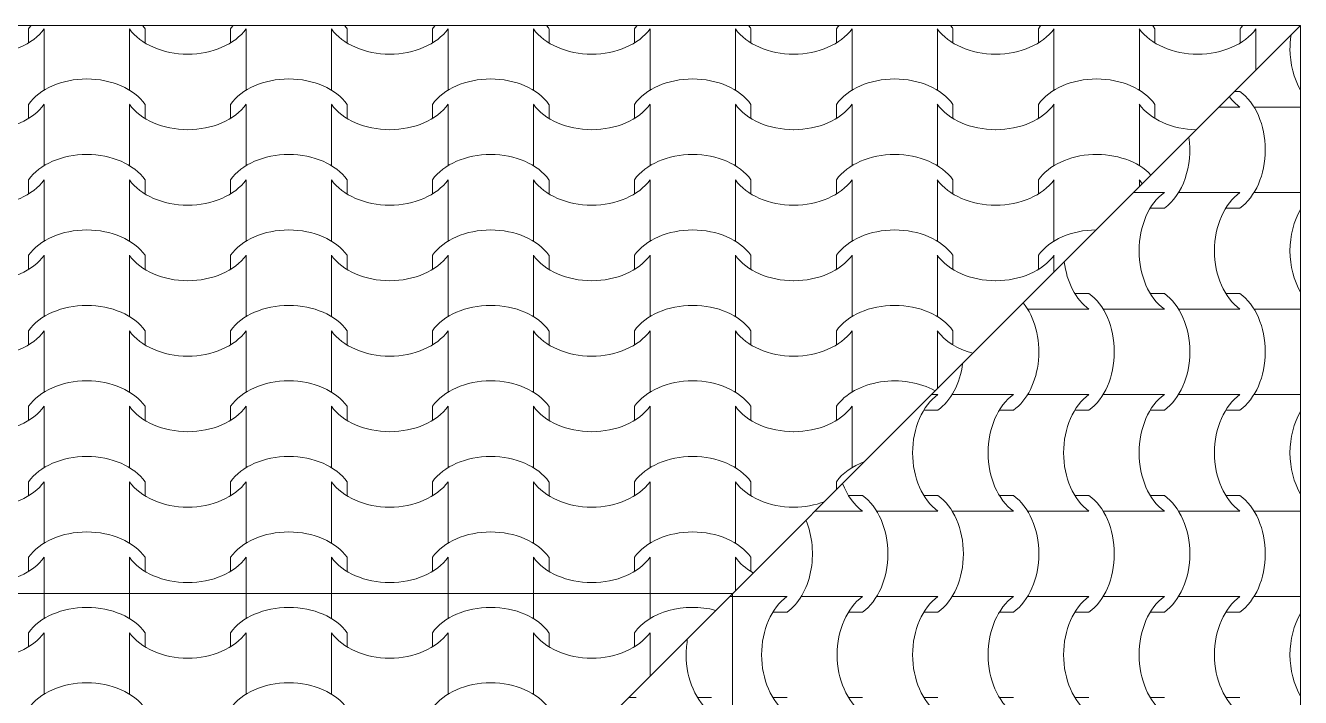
# Model space of a CAD drawing. Header units: millimetres. Extents: x -6000 to 12300, y -11438 to 14364.
# Drawn here: x 10504 to 12300, y 3092 to 4039 of the extents above; entities that cross this region are included whole.
import ezdxf

# ---------------------------------------------------------------- set-up
doc = ezdxf.new("R2010")
doc.units = ezdxf.units.MM
doc.header["$MEASUREMENT"] = 0
doc.layers.add('Shell - Roof', color=7, linetype='Continuous')
doc.layers.add('Structural - Bearing', color=7, linetype='Continuous')
doc.layers.add('Shell - Roof_Pen_No__92', color=7, linetype='Continuous', lineweight=13, true_color=0xbf8080)
doc.layers.add('Structural - Bearing_Pen_No__89', color=7, linetype='Continuous', lineweight=20, true_color=0x71cebe)

# ---------------------------------------------------------------- blocks, each defined once
blk = doc.blocks.new('Slab_1_5', base_point=(5100, -111.4))
at = {"layer": 'Structural - Bearing_Pen_No__89', "linetype": 'Continuous', "flags": 128}
blk.add_lwpolyline([(5100, -111.4), (5100, 3238.6), (11500, 3238.6), (11500, -3761.4), (2000, -3761.4), (2000, -111.4)], close=True, dxfattribs=at)
blk = doc.blocks.new('*X5')
at = {"layer": 'Shell - Roof_Pen_No__92', "linetype": 'Continuous'}
for p, q in [((12207.1, 3945.7), (12214.6, 3945.7)), ((12185.1, 3923.7), (12214.6, 3923.7)), ((12234.7, 3923.7), (12277.8, 3923.7)), ((12277.8, 3923.7), (12300, 3923.7)), ((12064.8, 3803.5), (12065.2, 3803.5)), ((12065.2, 3803.5), (12108.3, 3803.5)), ((12128.4, 3803.5), (12171.5, 3803.5)), ((12171.5, 3803.5), (12214.6, 3803.5)), ((12234.7, 3803.5), (12277.8, 3803.5)), ((12277.8, 3803.5), (12300, 3803.5)), ((12088.5, 3781.5), (12108.3, 3781.5)), ((12194.8, 3781.5), (12214.6, 3781.5)), ((11982.2, 3661.2), (12002, 3661.2)), ((12088.5, 3661.2), (12108.3, 3661.2)), ((12194.8, 3661.2), (12214.6, 3661.2)), ((11915.8, 3639.2), (11958.9, 3639.2)), ((11958.9, 3639.2), (12002, 3639.2)), ((12022.1, 3639.2), (12065.2, 3639.2)), ((12065.2, 3639.2), (12108.3, 3639.2)), ((12128.4, 3639.2), (12171.5, 3639.2)), ((12171.5, 3639.2), (12214.6, 3639.2)), ((12234.7, 3639.2), (12277.8, 3639.2)), ((12277.8, 3639.2), (12300, 3639.2)), ((11780.4, 3519), (11789.4, 3519)), ((11809.5, 3519), (11852.6, 3519)), ((11852.6, 3519), (11895.7, 3519)), ((11915.8, 3519), (11958.9, 3519)), ((11958.9, 3519), (12002, 3519)), ((12022.1, 3519), (12065.2, 3519)), ((12065.2, 3519), (12108.3, 3519)), ((12128.4, 3519), (12171.5, 3519)), ((12171.5, 3519), (12214.6, 3519)), ((12234.7, 3519), (12277.8, 3519)), ((12277.8, 3519), (12300, 3519)), ((11769.6, 3497), (11789.4, 3497)), ((11875.9, 3497), (11895.7, 3497)), ((11982.2, 3497), (12002, 3497)), ((12088.5, 3497), (12108.3, 3497)), ((12194.8, 3497), (12214.6, 3497)), ((11663.3, 3376.7), (11683.1, 3376.7)), ((11769.6, 3376.7), (11789.4, 3376.7)), ((11875.9, 3376.7), (11895.7, 3376.7)), ((11982.2, 3376.7), (12002, 3376.7)), ((12088.5, 3376.7), (12108.3, 3376.7)), ((12194.8, 3376.7), (12214.6, 3376.7)), ((11616.1, 3354.7), (11640, 3354.7)), ((11640, 3354.7), (11683.1, 3354.7)), ((11703.2, 3354.7), (11746.3, 3354.7)), ((11746.3, 3354.7), (11789.4, 3354.7)), ((11809.5, 3354.7), (11852.6, 3354.7)), ((11852.6, 3354.7), (11895.7, 3354.7)), ((11915.8, 3354.7), (11958.9, 3354.7)), ((11958.9, 3354.7), (12002, 3354.7)), ((12022.1, 3354.7), (12065.2, 3354.7)), ((12065.2, 3354.7), (12108.3, 3354.7)), ((12128.4, 3354.7), (12171.5, 3354.7)), ((12171.5, 3354.7), (12214.6, 3354.7)), ((12234.7, 3354.7), (12277.8, 3354.7)), ((12277.8, 3354.7), (12300, 3354.7)), ((11495.9, 3234.5), (11533.7, 3234.5)), ((11533.7, 3234.5), (11576.8, 3234.5)), ((11596.9, 3234.5), (11640, 3234.5)), ((11640, 3234.5), (11683.1, 3234.5)), ((11703.2, 3234.5), (11746.3, 3234.5)), ((11746.3, 3234.5), (11789.4, 3234.5)), ((11809.5, 3234.5), (11852.6, 3234.5)), ((11852.6, 3234.5), (11895.7, 3234.5)), ((11915.8, 3234.5), (11958.9, 3234.5)), ((11958.9, 3234.5), (12002, 3234.5)), ((12022.1, 3234.5), (12065.2, 3234.5)), ((12065.2, 3234.5), (12108.3, 3234.5)), ((12128.4, 3234.5), (12171.5, 3234.5)), ((12171.5, 3234.5), (12214.6, 3234.5)), ((12234.7, 3234.5), (12277.8, 3234.5)), ((12277.8, 3234.5), (12300, 3234.5)), ((11557, 3212.5), (11576.8, 3212.5)), ((11663.3, 3212.5), (11683.1, 3212.5)), ((11769.6, 3212.5), (11789.4, 3212.5)), ((11875.9, 3212.5), (11895.7, 3212.5)), ((11982.2, 3212.5), (12002, 3212.5)), ((12088.5, 3212.5), (12108.3, 3212.5)), ((12194.8, 3212.5), (12214.6, 3212.5)), ((11353.6, 3092.3), (11364.2, 3092.3)), ((11450.7, 3092.3), (11470.5, 3092.3)), ((11557, 3092.3), (11576.8, 3092.3)), ((11663.3, 3092.3), (11683.1, 3092.3)), ((11769.6, 3092.3), (11789.4, 3092.3)), ((11875.9, 3092.3), (11895.7, 3092.3)), ((11982.2, 3092.3), (12002, 3092.3)), ((12088.5, 3092.3), (12108.3, 3092.3)), ((12194.8, 3092.3), (12214.6, 3092.3))]:
    blk.add_line(p, q, dxfattribs=at)
for centre, major_axis, start_param, end_param in [((12350.6, 4005.5), (0, 92.5), 1.355228, 1.56782), ((12350.6, 4006.1), (0, 92.5), 1.573772, 2.257245), ((12244.3, 4006.1), (0, 92.5), 2.392631, 2.670554), ((12185.4, 3863.6), (0, 91.9), 3.607672, 5.817106), ((12079.1, 3863.6), (0, 91.9), 3.607672, 4.908188), ((12138, 3721.1), (0, 92.5), 0.471039, 1.56782), ((12244.3, 3721.1), (0, 92.5), 0.471039, 1.56782), ((12350.6, 3721.1), (0, 92.5), 0.884348, 1.56782), ((12138, 3721.6), (0, 92.5), 1.573772, 2.670554), ((12244.3, 3721.6), (0, 92.5), 1.573772, 2.670554), ((12350.6, 3721.6), (0, 92.5), 1.573772, 2.257245), ((12031.7, 3721.6), (0, 92.5), 1.742061, 2.670554), ((11866.5, 3579.1), (0, 91.9), 3.607672, 5.560872), ((11972.8, 3579.1), (0, 91.9), 3.607672, 5.817106), ((12079.1, 3579.1), (0, 91.9), 3.607672, 5.817106), ((12185.4, 3579.1), (0, 91.9), 3.607672, 5.817106), ((11760.2, 3579.1), (0, 91.9), 3.607672, 4.533697), ((11819.1, 3436.6), (0, 92.5), 0.471039, 1.56782), ((11925.4, 3436.6), (0, 92.5), 0.471039, 1.56782), ((12031.7, 3436.6), (0, 92.5), 0.471039, 1.56782), ((12138, 3436.6), (0, 92.5), 0.471039, 1.56782), ((12244.3, 3436.6), (0, 92.5), 0.471039, 1.56782), ((12350.6, 3436.6), (0, 92.5), 0.884348, 1.56782), ((11819.1, 3437.1), (0, 92.5), 1.573772, 2.670554), ((11925.4, 3437.1), (0, 92.5), 1.573772, 2.670554), ((12031.7, 3437.1), (0, 92.5), 1.573772, 2.670554), ((12138, 3437.1), (0, 92.5), 1.573772, 2.670554), ((12244.3, 3437.1), (0, 92.5), 1.573772, 2.670554), ((12350.6, 3437.1), (0, 92.5), 1.573772, 2.257245), ((11712.8, 3437.1), (0, 92.5), 2.060223, 2.670554), ((11653.9, 3294.6), (0, 91.9), 3.607672, 5.817106), ((11760.2, 3294.6), (0, 91.9), 3.607672, 5.817106), ((11866.5, 3294.6), (0, 91.9), 3.607672, 5.817106), ((11972.8, 3294.6), (0, 91.9), 3.607672, 5.817106), ((12079.1, 3294.6), (0, 91.9), 3.607672, 5.817106), ((12185.4, 3294.6), (0, 91.9), 3.607672, 5.817106), ((11547.6, 3294.6), (0, 91.9), 3.607672, 5.252885), ((11606.4, 3152.1), (0, 92.5), 0.471039, 1.56782), ((11712.8, 3152.1), (0, 92.5), 0.471039, 1.56782), ((11819.1, 3152.1), (0, 92.5), 0.471039, 1.56782), ((11925.4, 3152.1), (0, 92.5), 0.471039, 1.56782), ((12031.7, 3152.1), (0, 92.5), 0.471039, 1.56782), ((12138, 3152.1), (0, 92.5), 0.471039, 1.56782), ((12244.3, 3152.1), (0, 92.5), 0.471039, 1.56782), ((12350.6, 3152.1), (0, 92.5), 0.884348, 1.56782), ((11500.1, 3152.1), (0, 92.5), 1.314889, 1.56782), ((11500.1, 3152.7), (0, 92.5), 1.573772, 2.670554), ((11606.4, 3152.7), (0, 92.5), 1.573772, 2.670554), ((11712.8, 3152.7), (0, 92.5), 1.573772, 2.670554), ((11819.1, 3152.7), (0, 92.5), 1.573772, 2.670554), ((11925.4, 3152.7), (0, 92.5), 1.573772, 2.670554), ((12031.7, 3152.7), (0, 92.5), 1.573772, 2.670554), ((12138, 3152.7), (0, 92.5), 1.573772, 2.670554), ((12244.3, 3152.7), (0, 92.5), 1.573772, 2.670554), ((12350.6, 3152.7), (0, 92.5), 1.573772, 2.257245)]:
    blk.add_ellipse(centre, major_axis=major_axis, ratio=0.707107, start_param=start_param, end_param=end_param, dxfattribs=at)
blk = doc.blocks.new('*X6')
at = {"layer": 'Shell - Roof_Pen_No__92', "linetype": 'Continuous'}
for p, q in [((10508.4, 4014.1), (10508.4, 4033.9)), ((10530.4, 3990.8), (10530.4, 4033.9)), ((10650.6, 3990.8), (10650.6, 4033.9)), ((10672.6, 4014.1), (10672.6, 4033.9)), ((10792.8, 4014.1), (10792.8, 4033.9)), ((10814.8, 3990.8), (10814.8, 4033.9)), ((10935.1, 3990.8), (10935.1, 4033.9)), ((10957.1, 4014.1), (10957.1, 4033.9)), ((11077.3, 4014.1), (11077.3, 4033.9)), ((11099.3, 3990.8), (11099.3, 4033.9)), ((11219.6, 3990.8), (11219.6, 4033.9)), ((11241.6, 4014.1), (11241.6, 4033.9)), ((11361.8, 4014.1), (11361.8, 4033.9)), ((11383.8, 3990.8), (11383.8, 4033.9)), ((11504, 3990.8), (11504, 4033.9)), ((11526, 4014.1), (11526, 4033.9)), ((11646.3, 4014.1), (11646.3, 4033.9)), ((11668.3, 3990.8), (11668.3, 4033.9)), ((11788.5, 3990.8), (11788.5, 4033.9)), ((11810.5, 4014.1), (11810.5, 4033.9)), ((11930.8, 4014.1), (11930.8, 4033.9)), ((11952.8, 3990.8), (11952.8, 4033.9)), ((12073, 3990.8), (12073, 4033.9)), ((12095, 4014.1), (12095, 4033.9)), ((12215.2, 4014.1), (12215.2, 4033.9)), ((12237.2, 3990.8), (12237.2, 4033.9)), ((10530.4, 3947.7), (10530.4, 3990.8)), ((10650.6, 3947.7), (10650.6, 3990.8)), ((10814.8, 3947.7), (10814.8, 3990.8)), ((10935.1, 3947.7), (10935.1, 3990.8)), ((11099.3, 3947.7), (11099.3, 3990.8)), ((11219.6, 3947.7), (11219.6, 3990.8)), ((11383.8, 3947.7), (11383.8, 3990.8)), ((11504, 3947.7), (11504, 3990.8)), ((11668.3, 3947.7), (11668.3, 3990.8)), ((11788.5, 3947.7), (11788.5, 3990.8)), ((11952.8, 3947.7), (11952.8, 3990.8)), ((12073, 3947.7), (12073, 3990.8)), ((12237.2, 3975.9), (12237.2, 3990.8)), ((10508.4, 3907.8), (10508.4, 3927.6)), ((10530.4, 3884.5), (10530.4, 3927.6)), ((10650.6, 3884.5), (10650.6, 3927.6)), ((10672.6, 3907.8), (10672.6, 3927.6)), ((10792.8, 3907.8), (10792.8, 3927.6)), ((10814.8, 3884.5), (10814.8, 3927.6)), ((10935.1, 3884.5), (10935.1, 3927.6)), ((10957.1, 3907.8), (10957.1, 3927.6)), ((11077.3, 3907.8), (11077.3, 3927.6)), ((11099.3, 3884.5), (11099.3, 3927.6)), ((11219.6, 3884.5), (11219.6, 3927.6)), ((11241.6, 3907.8), (11241.6, 3927.6)), ((11361.8, 3907.8), (11361.8, 3927.6)), ((11383.8, 3884.5), (11383.8, 3927.6)), ((11504, 3884.5), (11504, 3927.6)), ((11526, 3907.8), (11526, 3927.6)), ((11646.3, 3907.8), (11646.3, 3927.6)), ((11668.3, 3884.5), (11668.3, 3927.6)), ((11788.5, 3884.5), (11788.5, 3927.6)), ((11810.5, 3907.8), (11810.5, 3927.6)), ((11930.8, 3907.8), (11930.8, 3927.6)), ((11952.8, 3884.5), (11952.8, 3927.6)), ((12073, 3884.5), (12073, 3927.6)), ((12095, 3907.8), (12095, 3927.6)), ((10530.4, 3841.4), (10530.4, 3884.5)), ((10650.6, 3841.4), (10650.6, 3884.5)), ((10814.8, 3841.4), (10814.8, 3884.5)), ((10935.1, 3841.4), (10935.1, 3884.5)), ((11099.3, 3841.4), (11099.3, 3884.5)), ((11219.6, 3841.4), (11219.6, 3884.5)), ((11383.8, 3841.4), (11383.8, 3884.5)), ((11504, 3841.4), (11504, 3884.5)), ((11668.3, 3841.4), (11668.3, 3884.5)), ((11788.5, 3841.4), (11788.5, 3884.5)), ((11952.8, 3841.4), (11952.8, 3884.5)), ((12073, 3841.4), (12073, 3884.5)), ((10508.4, 3801.5), (10508.4, 3821.3)), ((10530.4, 3778.2), (10530.4, 3821.3)), ((10650.6, 3778.2), (10650.6, 3821.3)), ((10672.6, 3801.5), (10672.6, 3821.3)), ((10792.8, 3801.5), (10792.8, 3821.3)), ((10814.8, 3778.2), (10814.8, 3821.3)), ((10935.1, 3778.2), (10935.1, 3821.3)), ((10957.1, 3801.5), (10957.1, 3821.3)), ((11077.3, 3801.5), (11077.3, 3821.3)), ((11099.3, 3778.2), (11099.3, 3821.3)), ((11219.6, 3778.2), (11219.6, 3821.3)), ((11241.6, 3801.5), (11241.6, 3821.3)), ((11361.8, 3801.5), (11361.8, 3821.3)), ((11383.8, 3778.2), (11383.8, 3821.3)), ((11504, 3778.2), (11504, 3821.3)), ((11526, 3801.5), (11526, 3821.3)), ((11646.3, 3801.5), (11646.3, 3821.3)), ((11668.3, 3778.2), (11668.3, 3821.3)), ((11788.5, 3778.2), (11788.5, 3821.3)), ((11810.5, 3801.5), (11810.5, 3821.3)), ((11930.8, 3801.5), (11930.8, 3821.3)), ((11952.8, 3778.2), (11952.8, 3821.3)), ((12073, 3811.6), (12073, 3821.3)), ((10530.4, 3735.1), (10530.4, 3778.2)), ((10650.6, 3735.1), (10650.6, 3778.2)), ((10814.8, 3735.1), (10814.8, 3778.2)), ((10935.1, 3735.1), (10935.1, 3778.2)), ((11099.3, 3735.1), (11099.3, 3778.2)), ((11219.6, 3735.1), (11219.6, 3778.2)), ((11383.8, 3735.1), (11383.8, 3778.2)), ((11504, 3735.1), (11504, 3778.2)), ((11668.3, 3735.1), (11668.3, 3778.2)), ((11788.5, 3735.1), (11788.5, 3778.2)), ((11952.8, 3735.1), (11952.8, 3778.2)), ((10508.4, 3695.2), (10508.4, 3715)), ((10530.4, 3671.9), (10530.4, 3715)), ((10650.6, 3671.9), (10650.6, 3715)), ((10672.6, 3695.2), (10672.6, 3715)), ((10792.8, 3695.2), (10792.8, 3715)), ((10814.8, 3671.9), (10814.8, 3715)), ((10935.1, 3671.9), (10935.1, 3715)), ((10957.1, 3695.2), (10957.1, 3715)), ((11077.3, 3695.2), (11077.3, 3715)), ((11099.3, 3671.9), (11099.3, 3715)), ((11219.6, 3671.9), (11219.6, 3715)), ((11241.6, 3695.2), (11241.6, 3715)), ((11361.8, 3695.2), (11361.8, 3715)), ((11383.8, 3671.9), (11383.8, 3715)), ((11504, 3671.9), (11504, 3715)), ((11526, 3695.2), (11526, 3715)), ((11646.3, 3695.2), (11646.3, 3715)), ((11668.3, 3671.9), (11668.3, 3715)), ((11788.5, 3671.9), (11788.5, 3715)), ((11810.5, 3695.2), (11810.5, 3715)), ((11930.8, 3695.2), (11930.8, 3715)), ((11952.8, 3691.4), (11952.8, 3715)), ((10530.4, 3628.7), (10530.4, 3671.9)), ((10650.6, 3628.7), (10650.6, 3671.9)), ((10814.8, 3628.7), (10814.8, 3671.9)), ((10935.1, 3628.7), (10935.1, 3671.9)), ((11099.3, 3628.7), (11099.3, 3671.9)), ((11219.6, 3628.7), (11219.6, 3671.9)), ((11383.8, 3628.7), (11383.8, 3671.9)), ((11504, 3628.7), (11504, 3671.9)), ((11668.3, 3628.7), (11668.3, 3671.9)), ((11788.5, 3628.7), (11788.5, 3671.9)), ((10508.4, 3588.8), (10508.4, 3608.7)), ((10530.4, 3565.6), (10530.4, 3608.7)), ((10650.6, 3565.6), (10650.6, 3608.7)), ((10672.6, 3588.8), (10672.6, 3608.7)), ((10792.8, 3588.8), (10792.8, 3608.7)), ((10814.8, 3565.6), (10814.8, 3608.7)), ((10935.1, 3565.6), (10935.1, 3608.7)), ((10957.1, 3588.8), (10957.1, 3608.7)), ((11077.3, 3588.8), (11077.3, 3608.7)), ((11099.3, 3565.6), (11099.3, 3608.7)), ((11219.6, 3565.6), (11219.6, 3608.7)), ((11241.6, 3588.8), (11241.6, 3608.7)), ((11361.8, 3588.8), (11361.8, 3608.7)), ((11383.8, 3565.6), (11383.8, 3608.7)), ((11504, 3565.6), (11504, 3608.7)), ((11526, 3588.8), (11526, 3608.7)), ((11646.3, 3588.8), (11646.3, 3608.7)), ((11668.3, 3565.6), (11668.3, 3608.7)), ((11788.5, 3565.6), (11788.5, 3608.7)), ((11810.5, 3588.8), (11810.5, 3608.7)), ((10530.4, 3522.4), (10530.4, 3565.6)), ((10650.6, 3522.4), (10650.6, 3565.6)), ((10814.8, 3522.4), (10814.8, 3565.6)), ((10935.1, 3522.4), (10935.1, 3565.6)), ((11099.3, 3522.4), (11099.3, 3565.6)), ((11219.6, 3522.4), (11219.6, 3565.6)), ((11383.8, 3522.4), (11383.8, 3565.6)), ((11504, 3522.4), (11504, 3565.6)), ((11668.3, 3522.4), (11668.3, 3565.6)), ((11788.5, 3527.1), (11788.5, 3565.6)), ((10508.4, 3482.5), (10508.4, 3502.4)), ((10530.4, 3459.3), (10530.4, 3502.4)), ((10650.6, 3459.3), (10650.6, 3502.4)), ((10672.6, 3482.5), (10672.6, 3502.4)), ((10792.8, 3482.5), (10792.8, 3502.4)), ((10814.8, 3459.3), (10814.8, 3502.4)), ((10935.1, 3459.3), (10935.1, 3502.4)), ((10957.1, 3482.5), (10957.1, 3502.4)), ((11077.3, 3482.5), (11077.3, 3502.4)), ((11099.3, 3459.3), (11099.3, 3502.4)), ((11219.6, 3459.3), (11219.6, 3502.4)), ((11241.6, 3482.5), (11241.6, 3502.4)), ((11361.8, 3482.5), (11361.8, 3502.4)), ((11383.8, 3459.3), (11383.8, 3502.4)), ((11504, 3459.3), (11504, 3502.4)), ((11526, 3482.5), (11526, 3502.4)), ((11646.3, 3482.5), (11646.3, 3502.4)), ((11668.3, 3459.3), (11668.3, 3502.4)), ((10530.4, 3416.1), (10530.4, 3459.3)), ((10650.6, 3416.1), (10650.6, 3459.3)), ((10814.8, 3416.1), (10814.8, 3459.3)), ((10935.1, 3416.1), (10935.1, 3459.3)), ((11099.3, 3416.1), (11099.3, 3459.3)), ((11219.6, 3416.1), (11219.6, 3459.3)), ((11383.8, 3416.1), (11383.8, 3459.3)), ((11504, 3416.1), (11504, 3459.3)), ((11668.3, 3416.1), (11668.3, 3459.3)), ((10508.4, 3376.2), (10508.4, 3396.1)), ((10530.4, 3352.9), (10530.4, 3396.1)), ((10650.6, 3352.9), (10650.6, 3396.1)), ((10672.6, 3376.2), (10672.6, 3396.1)), ((10792.8, 3376.2), (10792.8, 3396.1)), ((10814.8, 3352.9), (10814.8, 3396.1)), ((10935.1, 3352.9), (10935.1, 3396.1)), ((10957.1, 3376.2), (10957.1, 3396.1)), ((11077.3, 3376.2), (11077.3, 3396.1)), ((11099.3, 3352.9), (11099.3, 3396.1)), ((11219.6, 3352.9), (11219.6, 3396.1)), ((11241.6, 3376.2), (11241.6, 3396.1)), ((11361.8, 3376.2), (11361.8, 3396.1)), ((11383.8, 3352.9), (11383.8, 3396.1)), ((11504, 3352.9), (11504, 3396.1)), ((11526, 3376.2), (11526, 3396.1)), ((11646.3, 3384.9), (11646.3, 3396.1)), ((10530.4, 3309.8), (10530.4, 3352.9)), ((10650.6, 3309.8), (10650.6, 3352.9)), ((10814.8, 3309.8), (10814.8, 3352.9)), ((10935.1, 3309.8), (10935.1, 3352.9)), ((11099.3, 3309.8), (11099.3, 3352.9)), ((11219.6, 3309.8), (11219.6, 3352.9)), ((11383.8, 3309.8), (11383.8, 3352.9)), ((11504, 3309.8), (11504, 3352.9)), ((10508.4, 3269.9), (10508.4, 3289.8)), ((10530.4, 3246.6), (10530.4, 3289.8)), ((10650.6, 3246.6), (10650.6, 3289.8)), ((10672.6, 3269.9), (10672.6, 3289.8)), ((10792.8, 3269.9), (10792.8, 3289.8)), ((10814.8, 3246.6), (10814.8, 3289.8)), ((10935.1, 3246.6), (10935.1, 3289.8)), ((10957.1, 3269.9), (10957.1, 3289.8)), ((11077.3, 3269.9), (11077.3, 3289.8)), ((11099.3, 3246.6), (11099.3, 3289.8)), ((11219.6, 3246.6), (11219.6, 3289.8)), ((11241.6, 3269.9), (11241.6, 3289.8)), ((11361.8, 3269.9), (11361.8, 3289.8)), ((11383.8, 3246.6), (11383.8, 3289.8)), ((11504, 3246.6), (11504, 3289.8)), ((11526, 3269.9), (11526, 3289.8)), ((10530.4, 3203.5), (10530.4, 3246.6)), ((10650.6, 3203.5), (10650.6, 3246.6)), ((10814.8, 3203.5), (10814.8, 3246.6)), ((10935.1, 3203.5), (10935.1, 3246.6)), ((11099.3, 3203.5), (11099.3, 3246.6)), ((11219.6, 3203.5), (11219.6, 3246.6)), ((11383.8, 3203.5), (11383.8, 3246.6)), ((11504, 3242.7), (11504, 3246.6)), ((10508.4, 3163.6), (10508.4, 3183.5)), ((10530.4, 3140.3), (10530.4, 3183.5)), ((10650.6, 3140.3), (10650.6, 3183.5)), ((10672.6, 3163.6), (10672.6, 3183.5)), ((10792.8, 3163.6), (10792.8, 3183.5)), ((10814.8, 3140.3), (10814.8, 3183.5)), ((10935.1, 3140.3), (10935.1, 3183.5)), ((10957.1, 3163.6), (10957.1, 3183.5)), ((11077.3, 3163.6), (11077.3, 3183.5)), ((11099.3, 3140.3), (11099.3, 3183.5)), ((11219.6, 3140.3), (11219.6, 3183.5)), ((11241.6, 3163.6), (11241.6, 3183.5)), ((11361.8, 3163.6), (11361.8, 3183.5)), ((11383.8, 3140.3), (11383.8, 3183.5)), ((10530.4, 3097.2), (10530.4, 3140.3)), ((10650.6, 3097.2), (10650.6, 3140.3)), ((10814.8, 3097.2), (10814.8, 3140.3)), ((10935.1, 3097.2), (10935.1, 3140.3)), ((11099.3, 3097.2), (11099.3, 3140.3)), ((11219.6, 3097.2), (11219.6, 3140.3)), ((11383.8, 3122.4), (11383.8, 3140.3))]:
    blk.add_line(p, q, dxfattribs=at)
for centre, major_axis, start_param, end_param in [((10448, 4063.6), (92.5, 0), 4.715365, 5.812147), ((10590.5, 4004.7), (91.9, 0), 2.592015, 2.675513), ((10733, 4063.6), (92.5, 0), 3.612631, 4.709413), ((10590.5, 4004.7), (91.9, 0), 0.466079, 0.549577), ((10732.4, 4063.6), (92.5, 0), 4.715365, 5.812147), ((10875, 4004.7), (91.9, 0), 2.592015, 2.675513), ((11017.5, 4063.6), (92.5, 0), 3.612631, 4.709413), ((10875, 4004.7), (91.9, 0), 0.466079, 0.549577), ((11016.9, 4063.6), (92.5, 0), 4.715365, 5.812147), ((11159.4, 4004.7), (91.9, 0), 2.592015, 2.675513), ((11302, 4063.6), (92.5, 0), 3.612631, 4.709413), ((11159.4, 4004.7), (91.9, 0), 0.466079, 0.549577), ((11301.4, 4063.6), (92.5, 0), 4.715365, 5.812147), ((11443.9, 4004.7), (91.9, 0), 2.592015, 2.675513), ((11586.4, 4063.6), (92.5, 0), 3.612631, 4.709413), ((11443.9, 4004.7), (91.9, 0), 0.466079, 0.549577), ((11585.9, 4063.6), (92.5, 0), 4.715365, 5.812147), ((11728.4, 4004.7), (91.9, 0), 2.592015, 2.675513), ((11870.9, 4063.6), (92.5, 0), 3.612631, 4.709413), ((11728.4, 4004.7), (91.9, 0), 0.466079, 0.549577), ((11870.4, 4063.6), (92.5, 0), 4.715365, 5.812147), ((12012.9, 4004.7), (91.9, 0), 2.592015, 2.675513), ((12155.4, 4063.6), (92.5, 0), 3.612631, 4.709413), ((12012.9, 4004.7), (91.9, 0), 0.466079, 0.549577), ((12154.8, 4063.6), (92.5, 0), 4.715365, 5.812147), ((12297.4, 4004.7), (91.9, 0), 2.592015, 2.675513), ((10590.5, 3898.4), (91.9, 0), 0.466079, 2.675513), ((10875, 3898.4), (91.9, 0), 0.466079, 2.675513), ((11159.4, 3898.4), (91.9, 0), 0.466079, 2.675513), ((11443.9, 3898.4), (91.9, 0), 0.466079, 2.675513), ((11728.4, 3898.4), (91.9, 0), 0.466079, 2.675513), ((12012.9, 3898.4), (91.9, 0), 0.466079, 2.675513), ((10448, 3957.3), (92.5, 0), 4.715365, 5.812147), ((10733, 3957.3), (92.5, 0), 3.612631, 4.709413), ((10732.4, 3957.3), (92.5, 0), 4.715365, 5.812147), ((11017.5, 3957.3), (92.5, 0), 3.612631, 4.709413), ((11016.9, 3957.3), (92.5, 0), 4.715365, 5.812147), ((11302, 3957.3), (92.5, 0), 3.612631, 4.709413), ((11301.4, 3957.3), (92.5, 0), 4.715365, 5.812147), ((11586.4, 3957.3), (92.5, 0), 3.612631, 4.709413), ((11585.9, 3957.3), (92.5, 0), 4.715365, 5.812147), ((11870.9, 3957.3), (92.5, 0), 3.612631, 4.709413), ((11870.4, 3957.3), (92.5, 0), 4.715365, 5.812147), ((12155.4, 3957.3), (92.5, 0), 3.612631, 4.689299), ((10590.5, 3792.1), (91.9, 0), 0.466079, 2.675513), ((10875, 3792.1), (91.9, 0), 0.466079, 2.675513), ((11159.4, 3792.1), (91.9, 0), 0.466079, 2.675513), ((11443.9, 3792.1), (91.9, 0), 0.466079, 2.675513), ((11728.4, 3792.1), (91.9, 0), 0.466079, 2.675513), ((12012.9, 3792.1), (91.9, 0), 0.586778, 2.675513), ((10448, 3850.9), (92.5, 0), 4.715365, 5.812147), ((10733, 3850.9), (92.5, 0), 3.612631, 4.709413), ((10732.4, 3850.9), (92.5, 0), 4.715365, 5.812147), ((11017.5, 3850.9), (92.5, 0), 3.612631, 4.709413), ((11016.9, 3850.9), (92.5, 0), 4.715365, 5.812147), ((11302, 3850.9), (92.5, 0), 3.612631, 4.709413), ((11301.4, 3850.9), (92.5, 0), 4.715365, 5.812147), ((11586.4, 3850.9), (92.5, 0), 3.612631, 4.709413), ((11585.9, 3850.9), (92.5, 0), 4.715365, 5.812147), ((11870.9, 3850.9), (92.5, 0), 3.612631, 4.709413), ((11870.4, 3850.9), (92.5, 0), 4.715365, 5.812147), ((12155.4, 3850.9), (92.5, 0), 3.612631, 3.70676), ((10590.5, 3685.8), (91.9, 0), 0.466079, 2.675513), ((10875, 3685.8), (91.9, 0), 0.466079, 2.675513), ((11159.4, 3685.8), (91.9, 0), 0.466079, 2.675513), ((11443.9, 3685.8), (91.9, 0), 0.466079, 2.675513), ((11728.4, 3685.8), (91.9, 0), 0.466079, 2.675513), ((12012.9, 3685.8), (91.9, 0), 1.57888, 2.675513), ((10448, 3744.6), (92.5, 0), 4.715365, 5.812147), ((10733, 3744.6), (92.5, 0), 3.612631, 4.709413), ((10732.4, 3744.6), (92.5, 0), 4.715365, 5.812147), ((11017.5, 3744.6), (92.5, 0), 3.612631, 4.709413), ((11016.9, 3744.6), (92.5, 0), 4.715365, 5.812147), ((11302, 3744.6), (92.5, 0), 3.612631, 4.709413), ((11301.4, 3744.6), (92.5, 0), 4.715365, 5.812147), ((11586.4, 3744.6), (92.5, 0), 3.612631, 4.709413), ((11585.9, 3744.6), (92.5, 0), 4.715365, 5.812147), ((11870.9, 3744.6), (92.5, 0), 3.612631, 4.709413), ((11870.4, 3744.6), (92.5, 0), 4.715365, 5.812147), ((10590.5, 3579.5), (91.9, 0), 0.466079, 2.675513), ((10875, 3579.5), (91.9, 0), 0.466079, 2.675513), ((11159.4, 3579.5), (91.9, 0), 0.466079, 2.675513), ((11443.9, 3579.5), (91.9, 0), 0.466079, 2.675513), ((11728.4, 3579.5), (91.9, 0), 0.466079, 2.675513), ((10448, 3638.3), (92.5, 0), 4.715365, 5.812147), ((10733, 3638.3), (92.5, 0), 3.612631, 4.709413), ((10732.4, 3638.3), (92.5, 0), 4.715365, 5.812147), ((11017.5, 3638.3), (92.5, 0), 3.612631, 4.709413), ((11016.9, 3638.3), (92.5, 0), 4.715365, 5.812147), ((11302, 3638.3), (92.5, 0), 3.612631, 4.709413), ((11301.4, 3638.3), (92.5, 0), 4.715365, 5.812147), ((11586.4, 3638.3), (92.5, 0), 3.612631, 4.709413), ((11585.9, 3638.3), (92.5, 0), 4.715365, 5.812147), ((11870.9, 3638.3), (92.5, 0), 3.612631, 4.35405), ((10590.5, 3473.2), (91.9, 0), 0.466079, 2.675513), ((10875, 3473.2), (91.9, 0), 0.466079, 2.675513), ((11159.4, 3473.2), (91.9, 0), 0.466079, 2.675513), ((11443.9, 3473.2), (91.9, 0), 0.466079, 2.675513), ((11728.4, 3473.2), (91.9, 0), 0.900852, 2.675513), ((10448, 3532), (92.5, 0), 4.715365, 5.812147), ((10733, 3532), (92.5, 0), 3.612631, 4.709413), ((10732.4, 3532), (92.5, 0), 4.715365, 5.812147), ((11017.5, 3532), (92.5, 0), 3.612631, 4.709413), ((11016.9, 3532), (92.5, 0), 4.715365, 5.812147), ((11302, 3532), (92.5, 0), 3.612631, 4.709413), ((11301.4, 3532), (92.5, 0), 4.715365, 5.812147), ((11586.4, 3532), (92.5, 0), 3.612631, 4.709413), ((11585.9, 3532), (92.5, 0), 4.715365, 5.812147), ((10590.5, 3366.8), (91.9, 0), 0.466079, 2.675513), ((10875, 3366.8), (91.9, 0), 0.466079, 2.675513), ((11159.4, 3366.8), (91.9, 0), 0.466079, 2.675513), ((11443.9, 3366.8), (91.9, 0), 0.466079, 2.675513), ((11728.4, 3366.8), (91.9, 0), 2.052107, 2.675513), ((10448, 3425.7), (92.5, 0), 4.715365, 5.812147), ((10733, 3425.7), (92.5, 0), 3.612631, 4.709413), ((10732.4, 3425.7), (92.5, 0), 4.715365, 5.812147), ((11017.5, 3425.7), (92.5, 0), 3.612631, 4.709413), ((11016.9, 3425.7), (92.5, 0), 4.715365, 5.812147), ((11302, 3425.7), (92.5, 0), 3.612631, 4.709413), ((11301.4, 3425.7), (92.5, 0), 4.715365, 5.812147), ((11586.4, 3425.7), (92.5, 0), 3.612631, 4.709413), ((11585.9, 3425.7), (92.5, 0), 4.715365, 5.202699), ((10590.5, 3260.5), (91.9, 0), 0.466079, 2.675513), ((10875, 3260.5), (91.9, 0), 0.466079, 2.675513), ((11159.4, 3260.5), (91.9, 0), 0.466079, 2.675513), ((11443.9, 3260.5), (91.9, 0), 0.466079, 2.675513), ((10448, 3319.4), (92.5, 0), 4.715365, 5.812147), ((10733, 3319.4), (92.5, 0), 3.612631, 4.709413), ((10732.4, 3319.4), (92.5, 0), 4.715365, 5.812147), ((11017.5, 3319.4), (92.5, 0), 3.612631, 4.709413), ((11016.9, 3319.4), (92.5, 0), 4.715365, 5.812147), ((11302, 3319.4), (92.5, 0), 3.612631, 4.709413), ((11301.4, 3319.4), (92.5, 0), 4.715365, 5.812147), ((11586.4, 3319.4), (92.5, 0), 3.612631, 4.047176), ((10590.5, 3154.2), (91.9, 0), 0.466079, 2.675513), ((10875, 3154.2), (91.9, 0), 0.466079, 2.675513), ((11159.4, 3154.2), (91.9, 0), 0.466079, 2.675513), ((11443.9, 3154.2), (91.9, 0), 1.209419, 2.675513), ((10448, 3213.1), (92.5, 0), 4.715365, 5.812147), ((10733, 3213.1), (92.5, 0), 3.612631, 4.709413), ((10732.4, 3213.1), (92.5, 0), 4.715365, 5.812147), ((11017.5, 3213.1), (92.5, 0), 3.612631, 4.709413), ((11016.9, 3213.1), (92.5, 0), 4.715365, 5.812147), ((11302, 3213.1), (92.5, 0), 3.612631, 4.709413), ((11301.4, 3213.1), (92.5, 0), 4.715365, 5.812147), ((10590.5, 3047.9), (91.9, 0), 0.466079, 2.675513), ((10875, 3047.9), (91.9, 0), 0.466079, 2.675513), ((11159.4, 3047.9), (91.9, 0), 0.466079, 2.675513)]:
    blk.add_ellipse(centre, major_axis=major_axis, ratio=0.707107, start_param=start_param, end_param=end_param, dxfattribs=at)
blk = doc.blocks.new('Roof_1_5', base_point=(1200, -4561.4))
at = {"layer": 'Shell - Roof_Pen_No__92', "linetype": 'Continuous', "flags": 128}
for points in [[(1200, 4038.6), (12300, 4038.6)], [(10924.3, 2662.9), (12300, 4038.6)], [(12300, 4038.6), (12300, -4561.4)]]:
    blk.add_lwpolyline(points, dxfattribs=at)
at = {"layer": 'Shell - Roof', "color": 23, "linetype": 'Continuous', "lineweight": 13, "true_color": 0xbf8080}
for name in ['*X6', '*X5']:
    blk.add_blockref(name, (0, 0), dxfattribs=at)

msp = doc.modelspace()

# ---------------------------------------------------------------- block references
at = {"layer": 'Shell - Roof', "color": 23, "linetype": 'Continuous', "lineweight": 13, "true_color": 0xbf8080}
msp.add_blockref('Roof_1_5', (1200, -4561.4), dxfattribs=at)
at = {"layer": 'Structural - Bearing', "color": 123, "linetype": 'Continuous', "lineweight": 20, "true_color": 0x71cebe}
msp.add_blockref('Slab_1_5', (5100, -111.4), dxfattribs=at)

doc.saveas('drawing.dxf')
